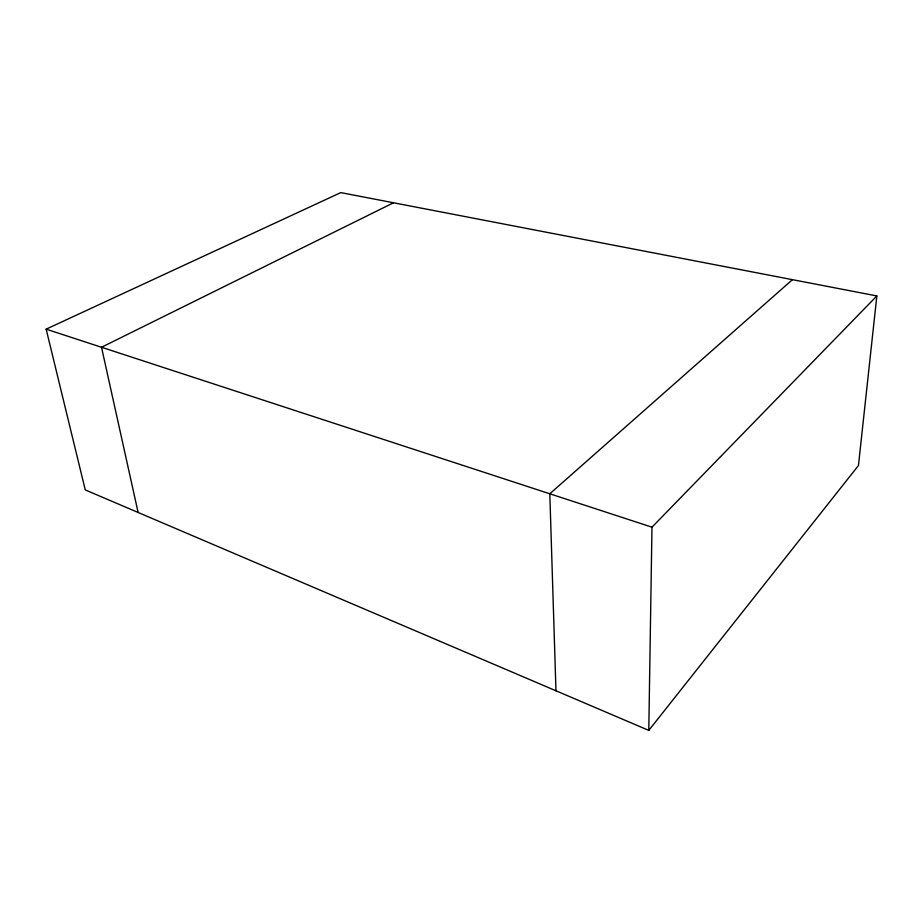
<?xml version="1.0" encoding="UTF-8"?>
<svg xmlns="http://www.w3.org/2000/svg" width="923" height="923" viewBox="0 0 923 923"><rect width="100%" height="100%" fill="white"/><g stroke="black" fill="none" stroke-linecap="round" stroke-linejoin="round"><path stroke-width="1.38" d="M648.788 730.393L651.984 527.183L876.85 295.937L340.772 192.607L46.15 329.165L85.262 489.917L648.788 730.393L858.448 465.538L876.85 295.937M792.407 279.669L549.808 493.782L555.969 690.785M393.521 202.772L101.518 347.267L138.115 512.461M46.15 329.165L651.984 527.183"/></g></svg>
